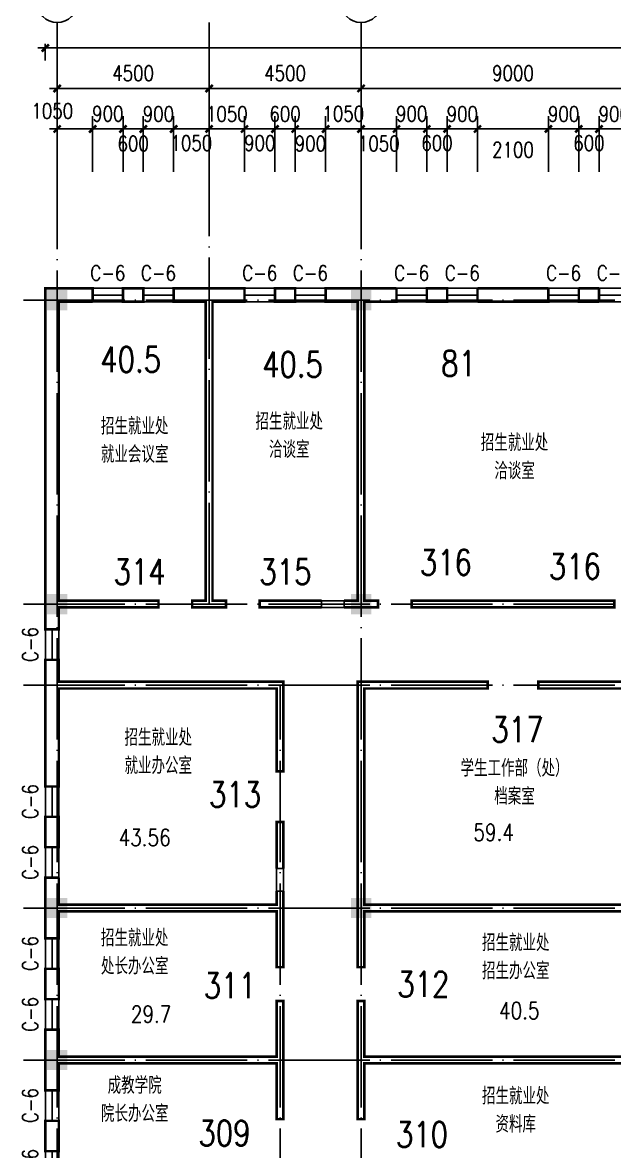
# Model space of a CAD drawing. Extents: x -55219 to 470149, y 494712 to 780039.
# Drawn here: x 227531 to 245061, y 645594 to 679016 of the extents above; entities that cross this region are included whole.
import ezdxf
from ezdxf.enums import TextEntityAlignment as Align

# ---------------------------------------------------------------- set-up
doc = ezdxf.new("R2010")
doc.units = 0
doc.header["$LTSCALE"] = 1500
doc.header["$MEASUREMENT"] = 0
doc.linetypes.add('DOTE', pattern=[2.42, 2, -0.2, 0.02, -0.2])
doc.layers.get('0').update_dxf_attribs({"linetype": 'CONTINUOUS'})
doc.layers.get('DEFPOINTS').update_dxf_attribs({"linetype": 'CONTINUOUS'})
for name, color, linetype in [('AXIS', 3, 'CONTINUOUS'), ('AXIS_TEXT', 7, 'CONTINUOUS'), ('COLUMN', 7, 'CONTINUOUS'), ('DOTE', 1, 'DOTE'), ('LVTRY', 6, 'CONTINUOUS'), ('PUB_DIM', 3, 'CONTINUOUS'), ('PUB_WALL', 255, 'CONTINUOUS'), ('WALL', 255, 'CONTINUOUS'), ('WINDOW', 2, 'CONTINUOUS'), ('WINDOW_TEXT', 7, 'CONTINUOUS')]:
    doc.layers.add(name, color=color, linetype=linetype)
doc.styles.add('_SIMPLEX', font='SIMPLEX.shx', dxfattribs={"width": 0.6})
doc.styles.add('COMPLEX', font='COMPLEX')
doc.styles.add('DIM_FONT', font='SIMPLEX.shx', dxfattribs={"width": 0.8})
doc.styles.add('SIMPLEX', font='SIMPLEX.SHX')
doc.dimstyles.new('AXIS150', dxfattribs={"dimscale": 1.5, "dimtxt": 300, "dimasz": 1, "dimexe": 250, "dimexo": 300, "dimgap": 150, "dimtad": 1, "dimdec": 0, "dimzin": 0, "dimdsep": 46, "dimtxsty": 'DIM_FONT', "dimblk": '_DIMX', "dimcen": 0.09, "dimse1": 1, "dimse2": 1, "dimclrt": 7, "dimadec": 0, "dimazin": 0, "dimtfac": 1, "dimtdec": 0, "dimtix": 1, "dimtmove": 2, "dimatfit": 3, "dimldrblk": '_DIMX', "dimfxl": 1, "dimtolj": 1, "dimtzin": 0, "dimarcsym": 0})
doc.dimstyles.new('DIMA150', dxfattribs={"dimscale": 1.5, "dimtxt": 300, "dimasz": 1, "dimexe": 250, "dimexo": 300, "dimgap": 150, "dimtad": 1, "dimdec": 0, "dimzin": 0, "dimdsep": 46, "dimtxsty": 'DIM_FONT', "dimblk": '_DIMX', "dimcen": 0.09, "dimse1": 1, "dimclrt": 7, "dimadec": 0, "dimazin": 0, "dimtfac": 1, "dimtdec": 0, "dimtix": 1, "dimtmove": 2, "dimatfit": 3, "dimldrblk": '_DIMX', "dimfxl": 1, "dimtolj": 1, "dimtzin": 0, "dimarcsym": 0})
doc.dimstyles.new('DIMB150', dxfattribs={"dimscale": 1.5, "dimtxt": 300, "dimasz": 1, "dimexe": 250, "dimexo": 300, "dimgap": 150, "dimtad": 1, "dimdec": 0, "dimzin": 0, "dimdsep": 46, "dimtxsty": 'DIM_FONT', "dimblk": '_DIMX', "dimcen": 0.09, "dimse2": 1, "dimclrt": 7, "dimadec": 0, "dimazin": 0, "dimtfac": 1, "dimtdec": 0, "dimtix": 1, "dimtmove": 2, "dimatfit": 3, "dimldrblk": '_DIMX', "dimfxl": 1, "dimtolj": 1, "dimtzin": 0, "dimarcsym": 0})
doc.dimstyles.new('DIMN150', dxfattribs={"dimscale": 1.5, "dimtxt": 300, "dimasz": 1, "dimexe": 250, "dimexo": 300, "dimgap": 150, "dimtad": 1, "dimdec": 0, "dimzin": 0, "dimdsep": 46, "dimtxsty": 'DIM_FONT', "dimblk": '_DIMX', "dimcen": 0.09, "dimclrt": 7, "dimadec": 0, "dimazin": 0, "dimtfac": 1, "dimtdec": 0, "dimtix": 1, "dimtmove": 2, "dimatfit": 3, "dimldrblk": '_DIMX', "dimfxl": 1, "dimtolj": 1, "dimtzin": 0, "dimarcsym": 0})

# ---------------------------------------------------------------- blocks, each defined once
blk = doc.blocks.new('_FZH')
blk.add_solid([(0.5, 0.5), (0.5, -0.5), (-0.5, 0.5), (-0.5, -0.5)])
blk = doc.blocks.new('_DIMX')
blk.add_line((-150, 0), (150, 0))
at = {"const_width": 50}
blk.add_lwpolyline([(-70, -70), (70, 70)], dxfattribs=at)
blk = doc.blocks.new('*D115')
at = {"color": 0, "linetype": 'ByBlock'}
blk.add_line((246555, 677066), (237558, 677066), dxfattribs=at)
at = {"layer": 'DEFPOINTS', "color": 0, "linetype": 'ByBlock'}
for p in [(237556, 677066), (237556, 673575), (246556, 673575)]:
    blk.add_point(p, dxfattribs=at)
at = {"color": 0, "linetype": 'ByBlock', "xscale": 1.5, "yscale": 1.5, "zscale": 1.5, "rotation": 180}
blk.add_blockref('_DIMX', (237556, 677066), dxfattribs=at)
at = {"color": 0, "linetype": 'ByBlock', "xscale": 1.5, "yscale": 1.5, "zscale": 1.5}
blk.add_blockref('_DIMX', (246556, 677066), dxfattribs=at)
at = {"color": 7, "linetype": 'ByBlock', "insert": (242056, 677516), "char_height": 450, "attachment_point": 5, "style": 'DIM_FONT'}
blk.add_mtext('\\A1;9000', dxfattribs=at)
blk = doc.blocks.new('*D116')
at = {"color": 0, "linetype": 'ByBlock'}
blk.add_line((233055, 677066), (228558, 677066), dxfattribs=at)
at = {"layer": 'DEFPOINTS', "color": 0, "linetype": 'ByBlock'}
for p in [(228556, 677066), (228556, 673575), (233056, 673575)]:
    blk.add_point(p, dxfattribs=at)
at = {"color": 0, "linetype": 'ByBlock', "xscale": 1.5, "yscale": 1.5, "zscale": 1.5, "rotation": 180}
blk.add_blockref('_DIMX', (228556, 677066), dxfattribs=at)
at = {"color": 0, "linetype": 'ByBlock', "xscale": 1.5, "yscale": 1.5, "zscale": 1.5}
blk.add_blockref('_DIMX', (233056, 677066), dxfattribs=at)
at = {"color": 7, "linetype": 'ByBlock', "insert": (230806, 677516), "char_height": 450, "attachment_point": 5, "style": 'DIM_FONT'}
blk.add_mtext('\\A1;4500', dxfattribs=at)
blk = doc.blocks.new('_AXISO')
blk.add_circle((0, 0), 0.5)
at = {"layer": 'AXIS_TEXT', "style": 'COMPLEX', "width": 1.041667}
blk.add_attdef('A', text='', height=0.56, dxfattribs=at).set_placement((-0.25, -0.28), (0.25, -0.28), align=Align.FIT)
blk = doc.blocks.new('*D120')
at = {"color": 0, "linetype": 'ByBlock'}
for p, q in [((228205, 678386), (228205, 677891)), ((300703, 678266), (228206, 678266)), ((300705, 678386), (300705, 677891))]:
    blk.add_line(p, q, dxfattribs=at)
at = {"layer": 'DEFPOINTS', "color": 0, "linetype": 'ByBlock'}
for p in [(228205, 678836), (300705, 678836), (228205, 678266)]:
    blk.add_point(p, dxfattribs=at)
at = {"color": 0, "linetype": 'ByBlock', "xscale": 1.5, "yscale": 1.5, "zscale": 1.5, "rotation": 180}
blk.add_blockref('_DIMX', (228205, 678266), dxfattribs=at)
at = {"color": 0, "linetype": 'ByBlock', "xscale": 1.5, "yscale": 1.5, "zscale": 1.5}
blk.add_blockref('_DIMX', (300705, 678266), dxfattribs=at)
at = {"color": 7, "linetype": 'ByBlock', "insert": (264455, 678716), "char_height": 450, "attachment_point": 5, "style": 'DIM_FONT'}
blk.add_mtext('\\A1;72500', dxfattribs=at)
blk = doc.blocks.new('*D191')
at = {"color": 0, "linetype": 'ByBlock'}
blk.add_line((237555, 677066), (233058, 677066), dxfattribs=at)
at = {"layer": 'DEFPOINTS', "color": 0, "linetype": 'ByBlock'}
for p in [(233056, 677066), (233056, 673575), (237556, 673575)]:
    blk.add_point(p, dxfattribs=at)
at = {"color": 0, "linetype": 'ByBlock', "xscale": 1.5, "yscale": 1.5, "zscale": 1.5, "rotation": 180}
blk.add_blockref('_DIMX', (233056, 677066), dxfattribs=at)
at = {"color": 0, "linetype": 'ByBlock', "xscale": 1.5, "yscale": 1.5, "zscale": 1.5}
blk.add_blockref('_DIMX', (237556, 677066), dxfattribs=at)
at = {"color": 7, "linetype": 'ByBlock', "insert": (235306, 677516), "char_height": 450, "attachment_point": 5, "style": 'DIM_FONT'}
blk.add_mtext('\\A1;4500', dxfattribs=at)
blk = doc.blocks.new('_WBLK')
for p, q in [((-0.5, 0.5), (0.5, 0.5)), ((-0.5, 0), (0.5, 0)), ((-0.5, -0.5), (0.5, -0.5))]:
    blk.add_line(p, q)
at = {"layer": 'WINDOW_TEXT', "style": 'SIMPLEX', "flags": 9}
blk.add_attdef('A', text='', height=1, dxfattribs=at).set_placement((0, 1.5), align=Align.MIDDLE)
blk = doc.blocks.new('*D435')
at = {"color": 0, "linetype": 'ByBlock'}
for p, q in [((229606, 674602), (229606, 676241)), ((228558, 675866), (229605, 675866))]:
    blk.add_line(p, q, dxfattribs=at)
at = {"layer": 'DEFPOINTS', "color": 0, "linetype": 'ByBlock'}
for p in [(229606, 675866), (228556, 674152), (229606, 674152)]:
    blk.add_point(p, dxfattribs=at)
at = {"color": 0, "linetype": 'ByBlock', "xscale": 1.5, "yscale": 1.5, "zscale": 1.5, "rotation": 180}
blk.add_blockref('_DIMX', (228556, 675866), dxfattribs=at)
at = {"color": 0, "linetype": 'ByBlock', "xscale": 1.5, "yscale": 1.5, "zscale": 1.5}
blk.add_blockref('_DIMX', (229606, 675866), dxfattribs=at)
at = {"color": 7, "linetype": 'ByBlock', "insert": (228411, 676398), "char_height": 450, "attachment_point": 5, "style": 'DIM_FONT'}
blk.add_mtext('\\A1;1050', dxfattribs=at)
blk = doc.blocks.new('*D436')
at = {"color": 0, "linetype": 'ByBlock'}
for p, q in [((229606, 674602), (229606, 676241)), ((230506, 674602), (230506, 676241)), ((229605, 675866), (229603, 675866)), ((229606, 675866), (230506, 675866)), ((230508, 675866), (230509, 675866))]:
    blk.add_line(p, q, dxfattribs=at)
at = {"layer": 'DEFPOINTS', "color": 0, "linetype": 'ByBlock'}
for p in [(230506, 675866), (229606, 674152), (230506, 674152)]:
    blk.add_point(p, dxfattribs=at)
at = {"color": 0, "linetype": 'ByBlock', "xscale": 1.5, "yscale": 1.5, "zscale": 1.5}
blk.add_blockref('_DIMX', (229606, 675866), dxfattribs=at)
at = {"color": 0, "linetype": 'ByBlock', "xscale": 1.5, "yscale": 1.5, "zscale": 1.5, "rotation": 180}
blk.add_blockref('_DIMX', (230506, 675866), dxfattribs=at)
at = {"color": 7, "linetype": 'ByBlock', "insert": (230056, 676316), "char_height": 450, "attachment_point": 5, "style": 'DIM_FONT'}
blk.add_mtext('\\A1;900', dxfattribs=at)
blk = doc.blocks.new('*D437')
at = {"color": 0, "linetype": 'ByBlock'}
for p, q in [((230506, 674602), (230506, 676241)), ((231106, 674602), (231106, 676241)), ((230508, 675866), (231105, 675866))]:
    blk.add_line(p, q, dxfattribs=at)
at = {"layer": 'DEFPOINTS', "color": 0, "linetype": 'ByBlock'}
for p in [(231106, 675866), (230506, 674152), (231106, 674152)]:
    blk.add_point(p, dxfattribs=at)
at = {"color": 0, "linetype": 'ByBlock', "xscale": 1.5, "yscale": 1.5, "zscale": 1.5, "rotation": 180}
blk.add_blockref('_DIMX', (230506, 675866), dxfattribs=at)
at = {"color": 0, "linetype": 'ByBlock', "xscale": 1.5, "yscale": 1.5, "zscale": 1.5}
blk.add_blockref('_DIMX', (231106, 675866), dxfattribs=at)
at = {"color": 7, "linetype": 'ByBlock', "insert": (230806, 675434), "char_height": 450, "attachment_point": 5, "style": 'DIM_FONT'}
blk.add_mtext('\\A1;600', dxfattribs=at)
blk = doc.blocks.new('*D438')
at = {"color": 0, "linetype": 'ByBlock'}
for p, q in [((231106, 674602), (231106, 676241)), ((232006, 674602), (232006, 676241)), ((231108, 675866), (232005, 675866))]:
    blk.add_line(p, q, dxfattribs=at)
at = {"layer": 'DEFPOINTS', "color": 0, "linetype": 'ByBlock'}
for p in [(232006, 675866), (231106, 674152), (232006, 674152)]:
    blk.add_point(p, dxfattribs=at)
at = {"color": 0, "linetype": 'ByBlock', "xscale": 1.5, "yscale": 1.5, "zscale": 1.5, "rotation": 180}
blk.add_blockref('_DIMX', (231106, 675866), dxfattribs=at)
at = {"color": 0, "linetype": 'ByBlock', "xscale": 1.5, "yscale": 1.5, "zscale": 1.5}
blk.add_blockref('_DIMX', (232006, 675866), dxfattribs=at)
at = {"color": 7, "linetype": 'ByBlock', "insert": (231556, 676309), "char_height": 450, "attachment_point": 5, "style": 'DIM_FONT'}
blk.add_mtext('\\A1;900', dxfattribs=at)
blk = doc.blocks.new('*D439')
at = {"color": 0, "linetype": 'ByBlock'}
for p, q in [((232006, 674602), (232006, 676241)), ((232008, 675866), (233055, 675866))]:
    blk.add_line(p, q, dxfattribs=at)
at = {"layer": 'DEFPOINTS', "color": 0, "linetype": 'ByBlock'}
for p in [(233056, 675866), (232006, 674152), (233056, 674152)]:
    blk.add_point(p, dxfattribs=at)
at = {"color": 0, "linetype": 'ByBlock', "xscale": 1.5, "yscale": 1.5, "zscale": 1.5, "rotation": 180}
blk.add_blockref('_DIMX', (232006, 675866), dxfattribs=at)
at = {"color": 0, "linetype": 'ByBlock', "xscale": 1.5, "yscale": 1.5, "zscale": 1.5}
blk.add_blockref('_DIMX', (233056, 675866), dxfattribs=at)
at = {"color": 7, "linetype": 'ByBlock', "insert": (232531, 675448), "char_height": 450, "attachment_point": 5, "style": 'DIM_FONT'}
blk.add_mtext('\\A1;1050', dxfattribs=at)
blk = doc.blocks.new('*D440')
at = {"color": 0, "linetype": 'ByBlock'}
for p, q in [((234106, 674602), (234106, 676241)), ((233058, 675866), (234105, 675866))]:
    blk.add_line(p, q, dxfattribs=at)
at = {"layer": 'DEFPOINTS', "color": 0, "linetype": 'ByBlock'}
for p in [(234106, 675866), (233056, 674152), (234106, 674152)]:
    blk.add_point(p, dxfattribs=at)
at = {"color": 0, "linetype": 'ByBlock', "xscale": 1.5, "yscale": 1.5, "zscale": 1.5, "rotation": 180}
blk.add_blockref('_DIMX', (233056, 675866), dxfattribs=at)
at = {"color": 0, "linetype": 'ByBlock', "xscale": 1.5, "yscale": 1.5, "zscale": 1.5}
blk.add_blockref('_DIMX', (234106, 675866), dxfattribs=at)
at = {"color": 7, "linetype": 'ByBlock', "insert": (233581, 676309), "char_height": 450, "attachment_point": 5, "style": 'DIM_FONT'}
blk.add_mtext('\\A1;1050', dxfattribs=at)
blk = doc.blocks.new('*D441')
at = {"color": 0, "linetype": 'ByBlock'}
for p, q in [((234106, 674602), (234106, 676241)), ((235006, 674602), (235006, 676241)), ((234108, 675866), (235005, 675866))]:
    blk.add_line(p, q, dxfattribs=at)
at = {"layer": 'DEFPOINTS', "color": 0, "linetype": 'ByBlock'}
for p in [(235006, 675866), (234106, 674152), (235006, 674152)]:
    blk.add_point(p, dxfattribs=at)
at = {"color": 0, "linetype": 'ByBlock', "xscale": 1.5, "yscale": 1.5, "zscale": 1.5, "rotation": 180}
blk.add_blockref('_DIMX', (234106, 675866), dxfattribs=at)
at = {"color": 0, "linetype": 'ByBlock', "xscale": 1.5, "yscale": 1.5, "zscale": 1.5}
blk.add_blockref('_DIMX', (235006, 675866), dxfattribs=at)
at = {"color": 7, "linetype": 'ByBlock', "insert": (234556, 675448), "char_height": 450, "attachment_point": 5, "style": 'DIM_FONT'}
blk.add_mtext('\\A1;900', dxfattribs=at)
blk = doc.blocks.new('*D442')
at = {"color": 0, "linetype": 'ByBlock'}
for p, q in [((235006, 674602), (235006, 676241)), ((235606, 674602), (235606, 676241)), ((235008, 675866), (235605, 675866))]:
    blk.add_line(p, q, dxfattribs=at)
at = {"layer": 'DEFPOINTS', "color": 0, "linetype": 'ByBlock'}
for p in [(235606, 675866), (235006, 674152), (235606, 674152)]:
    blk.add_point(p, dxfattribs=at)
at = {"color": 0, "linetype": 'ByBlock', "xscale": 1.5, "yscale": 1.5, "zscale": 1.5, "rotation": 180}
blk.add_blockref('_DIMX', (235006, 675866), dxfattribs=at)
at = {"color": 0, "linetype": 'ByBlock', "xscale": 1.5, "yscale": 1.5, "zscale": 1.5}
blk.add_blockref('_DIMX', (235606, 675866), dxfattribs=at)
at = {"color": 7, "linetype": 'ByBlock', "insert": (235306, 676309), "char_height": 450, "attachment_point": 5, "style": 'DIM_FONT'}
blk.add_mtext('\\A1;600', dxfattribs=at)
blk = doc.blocks.new('*D443')
at = {"color": 0, "linetype": 'ByBlock'}
for p, q in [((235606, 674602), (235606, 676241)), ((236506, 674602), (236506, 676241)), ((235608, 675866), (236505, 675866))]:
    blk.add_line(p, q, dxfattribs=at)
at = {"layer": 'DEFPOINTS', "color": 0, "linetype": 'ByBlock'}
for p in [(236506, 675866), (235606, 674152), (236506, 674152)]:
    blk.add_point(p, dxfattribs=at)
at = {"color": 0, "linetype": 'ByBlock', "xscale": 1.5, "yscale": 1.5, "zscale": 1.5, "rotation": 180}
blk.add_blockref('_DIMX', (235606, 675866), dxfattribs=at)
at = {"color": 0, "linetype": 'ByBlock', "xscale": 1.5, "yscale": 1.5, "zscale": 1.5}
blk.add_blockref('_DIMX', (236506, 675866), dxfattribs=at)
at = {"color": 7, "linetype": 'ByBlock', "insert": (236056, 675434), "char_height": 450, "attachment_point": 5, "style": 'DIM_FONT'}
blk.add_mtext('\\A1;900', dxfattribs=at)
blk = doc.blocks.new('*D444')
at = {"color": 0, "linetype": 'ByBlock'}
for p, q in [((236506, 674602), (236506, 676241)), ((236505, 675866), (236503, 675866)), ((236506, 675866), (237556, 675866)), ((237558, 675866), (237559, 675866))]:
    blk.add_line(p, q, dxfattribs=at)
at = {"layer": 'DEFPOINTS', "color": 0, "linetype": 'ByBlock'}
for p in [(237556, 675866), (236506, 674152), (237556, 674152)]:
    blk.add_point(p, dxfattribs=at)
at = {"color": 0, "linetype": 'ByBlock', "xscale": 1.5, "yscale": 1.5, "zscale": 1.5}
blk.add_blockref('_DIMX', (236506, 675866), dxfattribs=at)
at = {"color": 0, "linetype": 'ByBlock', "xscale": 1.5, "yscale": 1.5, "zscale": 1.5, "rotation": 180}
blk.add_blockref('_DIMX', (237556, 675866), dxfattribs=at)
at = {"color": 7, "linetype": 'ByBlock', "insert": (237031, 676316), "char_height": 450, "attachment_point": 5, "style": 'DIM_FONT'}
blk.add_mtext('\\A1;1050', dxfattribs=at)
blk = doc.blocks.new('*D445')
at = {"color": 0, "linetype": 'ByBlock'}
for p, q in [((238606, 674602), (238606, 676241)), ((237558, 675866), (238605, 675866))]:
    blk.add_line(p, q, dxfattribs=at)
at = {"layer": 'DEFPOINTS', "color": 0, "linetype": 'ByBlock'}
for p in [(238606, 675866), (237556, 674152), (238606, 674152)]:
    blk.add_point(p, dxfattribs=at)
at = {"color": 0, "linetype": 'ByBlock', "xscale": 1.5, "yscale": 1.5, "zscale": 1.5, "rotation": 180}
blk.add_blockref('_DIMX', (237556, 675866), dxfattribs=at)
at = {"color": 0, "linetype": 'ByBlock', "xscale": 1.5, "yscale": 1.5, "zscale": 1.5}
blk.add_blockref('_DIMX', (238606, 675866), dxfattribs=at)
at = {"color": 7, "linetype": 'ByBlock', "insert": (238081, 675434), "char_height": 450, "attachment_point": 5, "style": 'DIM_FONT'}
blk.add_mtext('\\A1;1050', dxfattribs=at)
blk = doc.blocks.new('*D446')
at = {"color": 0, "linetype": 'ByBlock'}
for p, q in [((238606, 674602), (238606, 676241)), ((239506, 674602), (239506, 676241)), ((238605, 675866), (238603, 675866)), ((238606, 675866), (239506, 675866)), ((239508, 675866), (239509, 675866))]:
    blk.add_line(p, q, dxfattribs=at)
at = {"layer": 'DEFPOINTS', "color": 0, "linetype": 'ByBlock'}
for p in [(239506, 675866), (238606, 674152), (239506, 674152)]:
    blk.add_point(p, dxfattribs=at)
at = {"color": 0, "linetype": 'ByBlock', "xscale": 1.5, "yscale": 1.5, "zscale": 1.5}
blk.add_blockref('_DIMX', (238606, 675866), dxfattribs=at)
at = {"color": 0, "linetype": 'ByBlock', "xscale": 1.5, "yscale": 1.5, "zscale": 1.5, "rotation": 180}
blk.add_blockref('_DIMX', (239506, 675866), dxfattribs=at)
at = {"color": 7, "linetype": 'ByBlock', "insert": (239056, 676316), "char_height": 450, "attachment_point": 5, "style": 'DIM_FONT'}
blk.add_mtext('\\A1;900', dxfattribs=at)
blk = doc.blocks.new('*D447')
at = {"color": 0, "linetype": 'ByBlock'}
for p, q in [((239506, 674602), (239506, 676241)), ((240106, 674602), (240106, 676241)), ((239508, 675866), (240105, 675866))]:
    blk.add_line(p, q, dxfattribs=at)
at = {"layer": 'DEFPOINTS', "color": 0, "linetype": 'ByBlock'}
for p in [(240106, 675866), (239506, 674152), (240106, 674152)]:
    blk.add_point(p, dxfattribs=at)
at = {"color": 0, "linetype": 'ByBlock', "xscale": 1.5, "yscale": 1.5, "zscale": 1.5, "rotation": 180}
blk.add_blockref('_DIMX', (239506, 675866), dxfattribs=at)
at = {"color": 0, "linetype": 'ByBlock', "xscale": 1.5, "yscale": 1.5, "zscale": 1.5}
blk.add_blockref('_DIMX', (240106, 675866), dxfattribs=at)
at = {"color": 7, "linetype": 'ByBlock', "insert": (239806, 675448), "char_height": 450, "attachment_point": 5, "style": 'DIM_FONT'}
blk.add_mtext('\\A1;600', dxfattribs=at)
blk = doc.blocks.new('*D448')
at = {"color": 0, "linetype": 'ByBlock'}
for p, q in [((240106, 674602), (240106, 676241)), ((241006, 674602), (241006, 676241)), ((240108, 675866), (241005, 675866))]:
    blk.add_line(p, q, dxfattribs=at)
at = {"layer": 'DEFPOINTS', "color": 0, "linetype": 'ByBlock'}
for p in [(241006, 675866), (240106, 674152), (241006, 674152)]:
    blk.add_point(p, dxfattribs=at)
at = {"color": 0, "linetype": 'ByBlock', "xscale": 1.5, "yscale": 1.5, "zscale": 1.5, "rotation": 180}
blk.add_blockref('_DIMX', (240106, 675866), dxfattribs=at)
at = {"color": 0, "linetype": 'ByBlock', "xscale": 1.5, "yscale": 1.5, "zscale": 1.5}
blk.add_blockref('_DIMX', (241006, 675866), dxfattribs=at)
at = {"color": 7, "linetype": 'ByBlock', "insert": (240556, 676309), "char_height": 450, "attachment_point": 5, "style": 'DIM_FONT'}
blk.add_mtext('\\A1;900', dxfattribs=at)
blk = doc.blocks.new('*D449')
at = {"color": 0, "linetype": 'ByBlock'}
for p, q in [((241006, 674602), (241006, 676241)), ((243106, 674602), (243106, 676241)), ((241008, 675866), (243105, 675866))]:
    blk.add_line(p, q, dxfattribs=at)
at = {"layer": 'DEFPOINTS', "color": 0, "linetype": 'ByBlock'}
for p in [(243106, 675866), (241006, 674152), (243106, 674152)]:
    blk.add_point(p, dxfattribs=at)
at = {"color": 0, "linetype": 'ByBlock', "xscale": 1.5, "yscale": 1.5, "zscale": 1.5, "rotation": 180}
blk.add_blockref('_DIMX', (241006, 675866), dxfattribs=at)
at = {"color": 0, "linetype": 'ByBlock', "xscale": 1.5, "yscale": 1.5, "zscale": 1.5}
blk.add_blockref('_DIMX', (243106, 675866), dxfattribs=at)
at = {"color": 7, "linetype": 'ByBlock', "insert": (242056, 675249), "char_height": 450, "attachment_point": 5, "style": 'DIM_FONT'}
blk.add_mtext('\\A1;2100', dxfattribs=at)
blk = doc.blocks.new('*D450')
at = {"color": 0, "linetype": 'ByBlock'}
for p, q in [((243106, 674602), (243106, 676241)), ((244006, 674602), (244006, 676241)), ((243108, 675866), (244005, 675866))]:
    blk.add_line(p, q, dxfattribs=at)
at = {"layer": 'DEFPOINTS', "color": 0, "linetype": 'ByBlock'}
for p in [(244006, 675866), (243106, 674152), (244006, 674152)]:
    blk.add_point(p, dxfattribs=at)
at = {"color": 0, "linetype": 'ByBlock', "xscale": 1.5, "yscale": 1.5, "zscale": 1.5, "rotation": 180}
blk.add_blockref('_DIMX', (243106, 675866), dxfattribs=at)
at = {"color": 0, "linetype": 'ByBlock', "xscale": 1.5, "yscale": 1.5, "zscale": 1.5}
blk.add_blockref('_DIMX', (244006, 675866), dxfattribs=at)
at = {"color": 7, "linetype": 'ByBlock', "insert": (243556, 676309), "char_height": 450, "attachment_point": 5, "style": 'DIM_FONT'}
blk.add_mtext('\\A1;900', dxfattribs=at)
blk = doc.blocks.new('*D451')
at = {"color": 0, "linetype": 'ByBlock'}
for p, q in [((244006, 674602), (244006, 676241)), ((244606, 674602), (244606, 676241)), ((244008, 675866), (244605, 675866))]:
    blk.add_line(p, q, dxfattribs=at)
at = {"layer": 'DEFPOINTS', "color": 0, "linetype": 'ByBlock'}
for p in [(244606, 675866), (244006, 674152), (244606, 674152)]:
    blk.add_point(p, dxfattribs=at)
at = {"color": 0, "linetype": 'ByBlock', "xscale": 1.5, "yscale": 1.5, "zscale": 1.5, "rotation": 180}
blk.add_blockref('_DIMX', (244006, 675866), dxfattribs=at)
at = {"color": 0, "linetype": 'ByBlock', "xscale": 1.5, "yscale": 1.5, "zscale": 1.5}
blk.add_blockref('_DIMX', (244606, 675866), dxfattribs=at)
at = {"color": 7, "linetype": 'ByBlock', "insert": (244306, 675448), "char_height": 450, "attachment_point": 5, "style": 'DIM_FONT'}
blk.add_mtext('\\A1;600', dxfattribs=at)
blk = doc.blocks.new('*D452')
at = {"color": 0, "linetype": 'ByBlock'}
for p, q in [((244606, 674602), (244606, 676241)), ((245506, 674602), (245506, 676241)), ((244608, 675866), (245505, 675866))]:
    blk.add_line(p, q, dxfattribs=at)
at = {"layer": 'DEFPOINTS', "color": 0, "linetype": 'ByBlock'}
for p in [(245506, 675866), (244606, 674152), (245506, 674152)]:
    blk.add_point(p, dxfattribs=at)
at = {"color": 0, "linetype": 'ByBlock', "xscale": 1.5, "yscale": 1.5, "zscale": 1.5, "rotation": 180}
blk.add_blockref('_DIMX', (244606, 675866), dxfattribs=at)
at = {"color": 0, "linetype": 'ByBlock', "xscale": 1.5, "yscale": 1.5, "zscale": 1.5}
blk.add_blockref('_DIMX', (245506, 675866), dxfattribs=at)
at = {"color": 7, "linetype": 'ByBlock', "insert": (245056, 676309), "char_height": 450, "attachment_point": 5, "style": 'DIM_FONT'}
blk.add_mtext('\\A1;900', dxfattribs=at)

msp = doc.modelspace()

# ---------------------------------------------------------------- linework, layer by layer
at = {"layer": 'AXIS'}
for p, q in [((228556.3, 679016.2), (228556.3, 673575.1)), ((233056.3, 679016.2), (233056.3, 673575.1)), ((237556.3, 679016.2), (237556.3, 673575.1))]:
    msp.add_line(p, q, dxfattribs=at)
at = {"layer": 'DOTE'}
for p, q in [((228556.3, 603338.4), (228556.3, 673575.1)), ((233056.3, 661800.4), (233056.3, 673575.1)), ((237556.3, 603338.4), (237556.3, 673575.1)), ((227556.3, 670800.4), (299906.3, 670800.4)), ((227556.3, 661800.4), (306558.6, 661800.4)), ((227556.3, 659400.4), (306558.6, 659400.4)), ((235156.3, 603338.4), (235156.3, 659400.4)), ((227556.3, 652800.4), (306558.6, 652800.4)), ((227556.3, 648300.4), (246556.3, 648300.4))]:
    msp.add_line(p, q, dxfattribs=at)
at = {"layer": 'LVTRY', "const_width": 50}
for points in [[(236386.3, 661684.8), (236386.3, 661900.4)], [(237056.3, 661900.4), (237056.3, 661684.8)], [(235256.3, 653970.4), (235056.3, 653970.4)], [(235056.3, 653300.4), (235256.3, 653300.4)]]:
    msp.add_lwpolyline(points, dxfattribs=at)
at = {"layer": 'PUB_WALL', "const_width": 75}
for points in [[(228856.3, 661700.4), (228606.3, 661700.4), (228606.3, 661050.4), (228206.3, 661050.4), (228206.3, 671150.4), (229606.3, 671150.4), (229606.3, 670750.4)], [(231106.3, 670750.4), (230506.3, 670750.4), (230506.3, 671150.4), (231106.3, 671150.4), (231106.3, 670750.4)], [(232006.3, 671150.4), (234106.3, 671150.4), (234106.3, 670750.4), (233156.3, 670750.4), (233156.3, 661900.4), (233556.3, 661900.4), (233556.3, 661700.4), (232556.3, 661700.4), (232556.3, 661900.4), (232956.3, 661900.4), (232956.3, 670750.4), (232006.3, 670750.4), (232006.3, 671150.4)], [(235606.3, 671150.4), (235006.3, 671150.4), (235006.3, 670750.4), (235606.3, 670750.4), (235606.3, 671150.4)], [(237056.3, 661900.4), (237456.3, 661900.4), (237456.3, 670750.4), (236506.3, 670750.4), (236506.3, 671150.4), (238606.3, 671150.4)], [(238606.3, 671150.4), (238606.3, 670750.4), (237656.3, 670750.4), (237656.3, 661900.4), (238056.3, 661900.4), (238056.3, 661700.4), (237056.3, 661700.4)], [(239506.3, 671150.4), (239506.3, 670750.4), (240106.3, 670750.4), (240106.3, 671150.4), (239506.3, 671150.4)], [(241006.3, 670750.4), (243106.3, 670750.4), (243106.3, 671150.4)], [(241006.3, 671150.4), (243106.3, 671150.4)], [(241006.3, 671150.4), (241006.3, 670750.4)], [(244006.3, 671150.4), (244006.3, 670750.4), (244606.3, 670750.4)], [(244006.3, 671150.4), (244606.3, 671150.4)], [(244606.3, 671150.4), (244606.3, 670750.4)], [(229606.3, 670750.4), (228606.3, 670750.4), (228606.3, 661900.4), (231556.3, 661900.4), (231556.3, 661700.4), (228606.3, 661700.4)], [(228606.3, 661900.4), (228856.3, 661900.4)], [(236386.3, 661700.4), (234556.3, 661700.4), (234556.3, 661900.4), (236386.3, 661900.4)], [(228206.3, 660150.4), (228206.3, 656400.4), (228606.3, 656400.4), (228606.3, 659300.4), (235056.3, 659300.4), (235056.3, 656850.4), (235256.3, 656850.4), (235256.3, 659500.4), (228606.3, 659500.4), (228606.3, 660150.4), (228206.3, 660150.4)], [(241306.3, 659300.4), (241306.3, 659500.4), (237456.3, 659500.4), (237456.3, 651050.4), (237656.3, 651050.4), (237656.3, 652700.4), (246506.3, 652700.4), (246506.3, 651750.4), (246906.3, 651750.4), (246906.3, 652450.4), (247456.3, 652450.4), (247456.3, 652850.4), (246656.3, 652850.4), (246656.3, 659300.4), (249256.3, 659300.4), (249256.3, 659500.4), (242806.3, 659500.4), (242806.3, 659300.4), (246456.3, 659300.4), (246456.3, 652900.4), (237656.3, 652900.4), (237656.3, 659300.4), (241306.3, 659300.4)], [(235056.3, 653970.4), (235056.3, 655350.4), (235256.3, 655350.4), (235256.3, 653970.4)], [(235256.3, 653300.4), (235256.3, 651050.4), (235056.3, 651050.4), (235056.3, 652700.4), (228606.3, 652700.4), (228606.3, 651900.4), (228206.3, 651900.4), (228206.3, 653700.4), (228606.3, 653700.4)], [(228606.3, 653700.4), (228606.3, 652900.4), (235056.3, 652900.4), (235056.3, 653300.4)], [(228206.3, 647400.4), (228606.3, 647400.4), (228606.3, 648200.4), (235056.3, 648200.4), (235056.3, 646550.4), (235256.3, 646550.4), (235256.3, 650050.4), (235056.3, 650050.4), (235056.3, 648400.4), (228606.3, 648400.4), (228606.3, 649200.4), (228206.3, 649200.4), (228206.3, 647400.4)]]:
    msp.add_lwpolyline(points, dxfattribs=at)
for points in [[(239056.3, 661900.4), (245056.3, 661900.4), (245056.3, 661700.4), (239056.3, 661700.4)], [(228206.3, 655500.4), (228206.3, 654600.4), (228606.3, 654600.4), (228606.3, 655500.4)], [(228206.3, 651000.4), (228206.3, 650100.4), (228606.3, 650100.4), (228606.3, 651000.4)], [(237456.3, 650050.4), (237656.3, 650050.4), (237656.3, 648400.4), (246506.3, 648400.4), (246506.3, 649350.4), (246906.3, 649350.4), (246906.3, 647250.4), (246506.3, 647250.4), (246506.3, 648200.4), (237656.3, 648200.4), (237656.3, 646550.4), (237456.3, 646550.4)], [(228206.3, 646500.4), (228206.3, 645600.4), (228606.3, 645600.4), (228606.3, 646500.4)]]:
    msp.add_lwpolyline(points, close=True, dxfattribs=at)
at = {"layer": 'WALL'}
for p, q in [((228206.3, 661050.4), (228206.3, 671150.4)), ((228206.3, 671150.4), (229606.3, 671150.4)), ((229606.3, 671150.4), (229606.3, 670750.4)), ((230506.3, 671150.4), (230506.3, 670750.4)), ((230506.3, 671150.4), (231106.3, 671150.4)), ((231106.3, 671150.4), (231106.3, 670750.4)), ((232006.3, 671150.4), (232006.3, 670750.4)), ((232006.3, 671150.4), (234106.3, 671150.4)), ((234106.3, 671150.4), (234106.3, 670750.4)), ((235006.3, 671150.4), (235006.3, 670750.4)), ((235006.3, 671150.4), (235606.3, 671150.4)), ((235606.3, 671150.4), (235606.3, 670750.4)), ((236506.3, 671150.4), (236506.3, 670750.4)), ((236506.3, 671150.4), (238606.3, 671150.4)), ((238606.3, 671150.4), (238606.3, 670750.4)), ((239506.3, 671150.4), (240106.3, 671150.4)), ((239506.3, 671150.4), (239506.3, 670750.4)), ((240106.3, 671150.4), (240106.3, 670750.4)), ((241006.3, 671150.4), (243106.3, 671150.4)), ((241006.3, 671150.4), (241006.3, 670750.4)), ((243106.3, 671150.4), (243106.3, 670750.4)), ((244006.3, 671150.4), (244606.3, 671150.4)), ((244006.3, 671150.4), (244006.3, 670750.4)), ((244606.3, 671150.4), (244606.3, 670750.4)), ((228606.3, 670750.4), (229606.3, 670750.4)), ((228606.3, 661900.4), (228606.3, 670750.4)), ((230506.3, 670750.4), (231106.3, 670750.4)), ((232006.3, 670750.4), (232956.3, 670750.4)), ((232956.3, 670750.4), (232956.3, 661900.4)), ((233156.3, 670750.4), (233156.3, 661900.4)), ((233156.3, 670750.4), (234106.3, 670750.4)), ((235006.3, 670750.4), (235606.3, 670750.4)), ((236506.3, 670750.4), (237456.3, 670750.4)), ((237456.3, 670750.4), (237456.3, 661900.4)), ((237656.3, 670750.4), (237656.3, 661900.4)), ((237656.3, 670750.4), (238606.3, 670750.4)), ((239506.3, 670750.4), (240106.3, 670750.4)), ((241006.3, 670750.4), (243106.3, 670750.4)), ((244006.3, 670750.4), (244606.3, 670750.4)), ((228606.3, 661900.4), (231556.3, 661900.4)), ((228606.3, 661900.4), (228856.3, 661900.4)), ((231556.3, 661900.4), (231556.3, 661700.4)), ((232556.3, 661900.4), (232556.3, 661700.4)), ((232556.3, 661900.4), (232956.3, 661900.4)), ((233156.3, 661900.4), (233556.3, 661900.4)), ((233556.3, 661900.4), (233556.3, 661700.4)), ((234556.3, 661900.4), (234556.3, 661700.4)), ((234556.3, 661900.4), (237456.3, 661900.4)), ((237656.3, 661900.4), (238056.3, 661900.4)), ((238056.3, 661900.4), (238056.3, 661700.4)), ((239056.3, 661900.4), (239056.3, 661700.4)), ((239056.3, 661900.4), (245056.3, 661900.4)), ((245056.3, 661900.4), (245056.3, 661700.4)), ((228606.3, 661050.4), (228606.3, 661700.4)), ((228606.3, 661700.4), (228856.3, 661700.4)), ((228606.3, 661700.4), (231556.3, 661700.4)), ((232556.3, 661700.4), (233556.3, 661700.4)), ((234556.3, 661700.4), (238056.3, 661700.4)), ((239056.3, 661700.4), (245056.3, 661700.4)), ((228606.3, 661050.4), (228206.3, 661050.4)), ((228606.3, 660150.4), (228206.3, 660150.4)), ((228206.3, 656400.4), (228206.3, 660150.4)), ((228606.3, 659500.4), (228606.3, 660150.4)), ((228606.3, 659500.4), (235256.3, 659500.4)), ((235256.3, 659500.4), (235256.3, 656850.4)), ((237456.3, 651050.4), (237456.3, 659500.4)), ((237456.3, 659500.4), (241306.3, 659500.4)), ((241306.3, 659300.4), (241306.3, 659500.4)), ((242806.3, 659500.4), (249256.3, 659500.4)), ((242806.3, 659300.4), (242806.3, 659500.4)), ((228606.3, 656400.4), (228606.3, 659300.4)), ((228606.3, 659300.4), (235056.3, 659300.4)), ((235056.3, 659300.4), (235056.3, 656850.4)), ((237656.3, 652900.4), (237656.3, 659300.4)), ((237656.3, 659300.4), (241306.3, 659300.4)), ((242806.3, 659300.4), (246456.3, 659300.4)), ((235256.3, 656850.4), (235056.3, 656850.4)), ((228206.3, 656400.4), (228606.3, 656400.4)), ((228206.3, 654600.4), (228206.3, 655500.4)), ((228206.3, 655500.4), (228606.3, 655500.4)), ((228606.3, 654600.4), (228606.3, 655500.4)), ((235256.3, 655350.4), (235056.3, 655350.4)), ((235056.3, 655350.4), (235056.3, 652900.4)), ((235256.3, 655350.4), (235256.3, 651050.4)), ((228206.3, 654600.4), (228606.3, 654600.4)), ((228206.3, 653700.4), (228606.3, 653700.4)), ((228206.3, 651900.4), (228206.3, 653700.4)), ((228606.3, 652900.4), (228606.3, 653700.4)), ((228606.3, 652900.4), (235056.3, 652900.4)), ((237656.3, 652900.4), (246456.3, 652900.4)), ((228606.3, 651900.4), (228606.3, 652700.4)), ((228606.3, 652700.4), (235056.3, 652700.4)), ((235056.3, 652700.4), (235056.3, 651050.4)), ((237656.3, 651050.4), (237656.3, 652700.4)), ((237656.3, 652700.4), (246506.3, 652700.4)), ((228206.3, 651900.4), (228606.3, 651900.4)), ((228206.3, 650100.4), (228206.3, 651000.4)), ((228206.3, 651000.4), (228606.3, 651000.4)), ((228606.3, 650100.4), (228606.3, 651000.4)), ((235056.3, 651050.4), (235256.3, 651050.4)), ((237656.3, 651050.4), (237456.3, 651050.4)), ((228206.3, 650100.4), (228606.3, 650100.4)), ((235056.3, 650050.4), (235256.3, 650050.4)), ((235056.3, 650050.4), (235056.3, 648400.4)), ((235256.3, 650050.4), (235256.3, 646550.4)), ((237656.3, 650050.4), (237456.3, 650050.4)), ((237456.3, 646550.4), (237456.3, 650050.4)), ((237656.3, 648400.4), (237656.3, 650050.4)), ((228206.3, 647400.4), (228206.3, 649200.4)), ((228206.3, 649200.4), (228606.3, 649200.4)), ((228606.3, 648400.4), (228606.3, 649200.4)), ((228606.3, 648400.4), (235056.3, 648400.4)), ((246506.3, 648400.4), (237656.3, 648400.4)), ((228606.3, 647400.4), (228606.3, 648200.4)), ((228606.3, 648200.4), (235056.3, 648200.4)), ((235056.3, 648200.4), (235056.3, 646550.4)), ((237656.3, 646550.4), (237656.3, 648200.4)), ((246506.3, 648200.4), (237656.3, 648200.4)), ((228206.3, 647400.4), (228606.3, 647400.4)), ((228206.3, 645600.4), (228206.3, 646500.4)), ((228206.3, 646500.4), (228606.3, 646500.4)), ((228606.3, 645600.4), (228606.3, 646500.4)), ((235056.3, 646550.4), (235256.3, 646550.4)), ((237656.3, 646550.4), (237456.3, 646550.4)), ((228206.3, 645600.4), (228606.3, 645600.4))]:
    msp.add_line(p, q, dxfattribs=at)

# ---------------------------------------------------------------- block references
at = {"layer": 'AXIS'}
ref = msp.add_blockref('_AXISO', (228556.3, 679616.2), dxfattribs=dict(at, xscale=1200, yscale=1200, zscale=1200))
ref.add_attrib('A', '1', dxfattribs={"layer": 'AXIS_TEXT', "height": 672, "style": 'COMPLEX', "width": 2.083333}).set_placement((228256.3, 679280.2), (228856.3, 679280.2), align=Align.FIT)
ref = msp.add_blockref('_AXISO', (237556.3, 679616.2), dxfattribs=dict(at, xscale=1200, yscale=1200, zscale=1200))
ref.add_attrib('A', '2', dxfattribs={"layer": 'AXIS_TEXT', "height": 672, "rotation": 360, "style": 'COMPLEX', "width": 1.339286}).set_placement((237256.3, 679280.2), (237856.3, 679280.2), align=Align.FIT)
at = {"layer": 'COLUMN', "xscale": 600, "yscale": 600, "zscale": 600}
for p in [(228556.3, 670800.4), (237556.3, 670800.4), (228556.3, 661800.4), (237556.3, 661800.4), (228556.3, 652800.4), (237556.3, 652800.4), (228556.3, 648300.4)]:
    msp.add_blockref('_FZH', p, dxfattribs=at)
at = {"layer": 'WINDOW'}
ref = msp.add_blockref('_WBLK', (230056.3, 670950.4), dxfattribs=dict(at, xscale=900, yscale=400.0000000002328, zscale=900))
ref.add_attrib('A', 'C-6', dxfattribs={"layer": 'WINDOW_TEXT', "height": 450, "style": '_SIMPLEX', "width": 0.8, "flags": 8}).set_placement((230056.3, 671600.4), align=Align.MIDDLE)
ref = msp.add_blockref('_WBLK', (231556.3, 670950.4), dxfattribs=dict(at, xscale=900, yscale=400.0000000000582, zscale=900))
ref.add_attrib('A', 'C-6', dxfattribs={"layer": 'WINDOW_TEXT', "height": 450, "style": '_SIMPLEX', "width": 0.8, "flags": 8}).set_placement((231556.3, 671600.4), align=Align.MIDDLE)
ref = msp.add_blockref('_WBLK', (234556.3, 670950.4), dxfattribs=dict(at, xscale=900, yscale=400.0000000000582, zscale=900))
ref.add_attrib('A', 'C-6', dxfattribs={"layer": 'WINDOW_TEXT', "height": 450, "style": '_SIMPLEX', "width": 0.8, "flags": 8}).set_placement((234556.3, 671600.4), align=Align.MIDDLE)
ref = msp.add_blockref('_WBLK', (236056.3, 670950.4), dxfattribs=dict(at, xscale=900, yscale=400.0000000000582, zscale=900))
ref.add_attrib('A', 'C-6', dxfattribs={"layer": 'WINDOW_TEXT', "height": 450, "style": '_SIMPLEX', "width": 0.8, "flags": 8}).set_placement((236056.3, 671600.4), align=Align.MIDDLE)
ref = msp.add_blockref('_WBLK', (239056.3, 670950.4), dxfattribs=dict(at, xscale=900, yscale=400.0000000002328, zscale=900))
ref.add_attrib('A', 'C-6', dxfattribs={"layer": 'WINDOW_TEXT', "height": 450, "style": '_SIMPLEX', "width": 0.8, "flags": 8}).set_placement((239056.3, 671600.4), align=Align.MIDDLE)
ref = msp.add_blockref('_WBLK', (240556.3, 670950.4), dxfattribs=dict(at, xscale=900, yscale=400.0000000000582, zscale=900))
ref.add_attrib('A', 'C-6', dxfattribs={"layer": 'WINDOW_TEXT', "height": 450, "style": '_SIMPLEX', "width": 0.8, "flags": 8}).set_placement((240556.3, 671600.4), align=Align.MIDDLE)
ref = msp.add_blockref('_WBLK', (243556.3, 670950.4), dxfattribs=dict(at, xscale=900, yscale=400.0000000000582, zscale=900))
ref.add_attrib('A', 'C-6', dxfattribs={"layer": 'WINDOW_TEXT', "height": 450, "style": '_SIMPLEX', "width": 0.8, "flags": 8}).set_placement((243556.3, 671600.4), align=Align.MIDDLE)
ref = msp.add_blockref('_WBLK', (245056.3, 670950.4), dxfattribs=dict(at, xscale=900, yscale=400.0000000000582, zscale=900))
ref.add_attrib('A', 'C-6', dxfattribs={"layer": 'WINDOW_TEXT', "height": 450, "style": '_SIMPLEX', "width": 0.8, "flags": 8}).set_placement((245056.3, 671600.4), align=Align.MIDDLE)
ref = msp.add_blockref('_WBLK', (228406.3, 660600.4), dxfattribs=dict(at, xscale=900, yscale=399.9999999999417, zscale=900, rotation=89.99999999999999))
ref.add_attrib('A', 'C-6', dxfattribs={"layer": 'WINDOW_TEXT', "height": 450, "rotation": 90, "style": '_SIMPLEX', "width": 0.8, "flags": 8}).set_placement((227756.3, 660600.4), align=Align.MIDDLE)
ref = msp.add_blockref('_WBLK', (228406.3, 655950.4), dxfattribs=dict(at, xscale=900, yscale=399.9999999999417, zscale=900, rotation=89.99999999999999))
ref.add_attrib('A', 'C-6', dxfattribs={"layer": 'WINDOW_TEXT', "height": 450, "rotation": 90, "style": '_SIMPLEX', "width": 0.8, "flags": 8}).set_placement((227756.3, 655950.4), align=Align.MIDDLE)
ref = msp.add_blockref('_WBLK', (228406.3, 654150.4), dxfattribs=dict(at, xscale=900, yscale=399.9999999999417, zscale=900, rotation=89.99999999999999))
ref.add_attrib('A', 'C-6', dxfattribs={"layer": 'WINDOW_TEXT', "height": 450, "rotation": 90, "style": '_SIMPLEX', "width": 0.8, "flags": 8}).set_placement((227756.3, 654150.4), align=Align.MIDDLE)
ref = msp.add_blockref('_WBLK', (228406.3, 651450.4), dxfattribs=dict(at, xscale=900, yscale=400, zscale=900, rotation=89.99999999999999))
ref.add_attrib('A', 'C-6', dxfattribs={"layer": 'WINDOW_TEXT', "height": 450, "rotation": 90, "style": '_SIMPLEX', "width": 0.8, "flags": 8}).set_placement((227756.3, 651450.4), align=Align.MIDDLE)
ref = msp.add_blockref('_WBLK', (228406.3, 649650.4), dxfattribs=dict(at, xscale=900, yscale=400, zscale=900, rotation=89.99999999999999))
ref.add_attrib('A', 'C-6', dxfattribs={"layer": 'WINDOW_TEXT', "height": 450, "rotation": 90, "style": '_SIMPLEX', "width": 0.8, "flags": 8}).set_placement((227756.3, 649650.4), align=Align.MIDDLE)
ref = msp.add_blockref('_WBLK', (228406.3, 646950.4), dxfattribs=dict(at, xscale=900, yscale=400, zscale=900, rotation=89.99999999999999))
ref.add_attrib('A', 'C-6', dxfattribs={"layer": 'WINDOW_TEXT', "height": 450, "rotation": 90, "style": '_SIMPLEX', "width": 0.8, "flags": 8}).set_placement((227756.3, 646950.4), align=Align.MIDDLE)
ref = msp.add_blockref('_WBLK', (228406.3, 645150.4), dxfattribs=dict(at, xscale=900, yscale=400, zscale=900, rotation=89.99999999999999))
ref.add_attrib('A', 'C-6', dxfattribs={"layer": 'WINDOW_TEXT', "height": 450, "rotation": 90, "style": '_SIMPLEX', "width": 0.8, "flags": 8}).set_placement((227756.3, 645150.4), align=Align.MIDDLE)

# ---------------------------------------------------------------- texts
at = {"layer": 'LVTRY', "color": 0, "style": 'DIM_FONT'}
for s, insert, char_height, width, attachment_point in [('40.5', (229833.6, 669414.7), 750, 1938.606, 1), ('40.5', (234625.2, 669268.5), 750, 1719.142, 1), ('81', (239930.1, 669300.1), 750, 2999.351, 1), ('{\\Ftxt,hztxt|c134;招生就业处}\\P{\\Ftxt,hztxt|c134;洽谈室}', (235429, 667457.5), 500, 3109.644, 2), ('{\\Ftxt,hztxt|c134;招生就业处}\\P{\\Ftxt,hztxt|c134;就业会议室}', (230851.9, 667317.8), 500, 3109.644, 2), ('{\\Ftxt,hztxt|c134;招生就业处}\\P{\\Ftxt,hztxt|c134;洽谈室}', (242102.5, 666829), 500, 3109.644, 2), ('314', (230226, 663132.2), 750, 1531.328, 1), ('315', (234545.1, 663132.2), 750, 1531.328, 1), ('316', (239296.2, 663406.8), 750, 1531.328, 1), ('316', (243116.8, 663291.1), 750, 1531.328, 1), ('317', (241416.5, 658463.4), 750, 1531.328, 1), ('{\\Ftxt,hztxt|c134;招生就业处}\\P{\\Ftxt,hztxt|c134;就业办公室}', (231550.7, 658099.7), 500, 3109.644, 2), ('{\\Ftxt,hztxt|c134;学生工作部（处）}\\P{\\Ftxt,hztxt|c134;档案室}', (242102.5, 657191.9), 500, 3109.644, 2), ('313', (233053.1, 656541), 750, 1531.328, 1), ('43.56', (230375.7, 655137.2), 500, 2158.07, 1), ('59.4', (240883.8, 655290.7), 500, 2158.07, 1), ('{\\Ftxt,hztxt|c134;招生就业处}\\P{\\Ftxt,hztxt|c134;处长办公室}', (230851.9, 652163.9), 500, 3109.644, 2), ('{\\Ftxt,hztxt|c134;招生就业处}\\P{\\Ftxt,hztxt|c134;招生办公室}', (242137.4, 652024.2), 500, 3109.644, 2), ('311', (232897.4, 650878.3), 750, 1531.328, 1), ('312', (238630, 650917.5), 750, 1531.328, 1), ('29.7', (230738.8, 649906.3), 500, 2048.339, 1), ('40.5', (241643.2, 650014.2), 500, 1865.451, 1), ('{\\Ftxt,hztxt|c134;成教学院}\\P{\\Ftxt,hztxt|c134;院长办公室}', (230851.9, 647799.2), 500, 3109.644, 2), ('{\\Ftxt,hztxt|c134;招生就业处}\\P{\\Ftxt,hztxt|c134;资料库}', (242137.4, 647485), 500, 3109.644, 2), ('309', (232739.5, 646510.3), 750, 1531.328, 1), ('310', (238590, 646471.1), 750, 1531.328, 1)]:
    msp.add_mtext(s, dxfattribs=dict(at, insert=insert, char_height=char_height, width=width, attachment_point=attachment_point))

# ---------------------------------------------------------------- dimensions: what is measured, and where the dimension line sits
at = {"layer": 'AXIS'}
for base, p1, p2, picture, middle in [((228556.3, 677066.2), (233056.3, 673575.1), (228556.3, 673575.1), '*D116', (230806.3, 677516.2)), ((233056.3, 677066.2), (237556.3, 673575.1), (233056.3, 673575.1), '*D191', (235306.3, 677516.2)), ((237556.3, 677066.2), (246556.3, 673575.1), (237556.3, 673575.1), '*D115', (242056.3, 677516.2))]:
    dim = msp.add_linear_dim(base=base, p1=p1, p2=p2, dimstyle='AXIS150', dxfattribs=at)
    dim.commit()
    dim.dimension.update_dxf_attribs({"geometry": picture, "text_midpoint": middle, "dimtype": 160})
at = {"layer": 'PUB_DIM'}
for p1, p2, distance, dimstyle, picture, middle in [((300704.5, 678835.6), (228204.8, 678835.6), 569.4, 'DIMN150', '*D120', (264454.6, 678716.2)), ((229606.3, 674151.5), (230506.3, 674151.5), 1714.7, 'DIMN150', '*D436', (230056.3, 676316.2)), ((236506.3, 674151.5), (237556.3, 674151.5), 1714.7, 'DIMB150', '*D444', (237031.3, 676316.2)), ((238606.3, 674151.5), (239506.3, 674151.5), 1714.7, 'DIMN150', '*D446', (239056.3, 676316.2))]:
    dim = msp.add_aligned_dim(p1=p1, p2=p2, distance=distance, dimstyle=dimstyle, dxfattribs=at)
    dim.commit()
    dim.dimension.update_dxf_attribs({"geometry": picture, "text_midpoint": middle})
for base, p1, p2, angle, dimstyle, picture, middle in [((229606.3, 675866.2), (228556.3, 674151.5), (229606.3, 674151.5), 0, 'DIMA150', '*D435', (228410.6, 676397.7)), ((232006.3, 675866.2), (231106.3, 674151.5), (232006.3, 674151.5), 360, 'DIMN150', '*D438', (231556.3, 676308.9)), ((234106.3, 675866.2), (233056.3, 674151.5), (234106.3, 674151.5), 0, 'DIMA150', '*D440', (233581.3, 676308.9)), ((235606.3, 675866.2), (235006.3, 674151.5), (235606.3, 674151.5), 360, 'DIMN150', '*D442', (235306.3, 676308.9)), ((241006.3, 675866.2), (240106.3, 674151.5), (241006.3, 674151.5), 0, 'DIMN150', '*D448', (240556.3, 676308.9)), ((244006.3, 675866.2), (243106.3, 674151.5), (244006.3, 674151.5), 360, 'DIMN150', '*D450', (243556.3, 676308.9)), ((245506.3, 675866.2), (244606.3, 674151.5), (245506.3, 674151.5), 360, 'DIMN150', '*D452', (245056.3, 676308.9)), ((231106.3, 675866.2), (230506.3, 674151.5), (231106.3, 674151.5), 0, 'DIMN150', '*D437', (230806.3, 675434.2)), ((233056.3, 675866.2), (232006.3, 674151.5), (233056.3, 674151.5), 360, 'DIMB150', '*D439', (232531.3, 675447.8)), ((235006.3, 675866.2), (234106.3, 674151.5), (235006.3, 674151.5), 360, 'DIMN150', '*D441', (234556.3, 675447.8)), ((236506.3, 675866.2), (235606.3, 674151.5), (236506.3, 674151.5), 360, 'DIMN150', '*D443', (236056.3, 675434.2)), ((238606.3, 675866.2), (237556.3, 674151.5), (238606.3, 674151.5), 360, 'DIMA150', '*D445', (238081.3, 675434.2)), ((240106.3, 675866.2), (239506.3, 674151.5), (240106.3, 674151.5), 360, 'DIMN150', '*D447', (239806.3, 675447.8)), ((243106.3, 675866.2), (241006.3, 674151.5), (243106.3, 674151.5), 0, 'DIMN150', '*D449', (242056.3, 675249.2)), ((244606.3, 675866.2), (244006.3, 674151.5), (244606.3, 674151.5), 0, 'DIMN150', '*D451', (244306.3, 675447.8))]:
    dim = msp.add_linear_dim(base=base, p1=p1, p2=p2, angle=angle, dimstyle=dimstyle, dxfattribs=at)
    dim.commit()
    dim.dimension.update_dxf_attribs({"geometry": picture, "text_midpoint": middle, "dimtype": 161})

doc.saveas('drawing.dxf')
